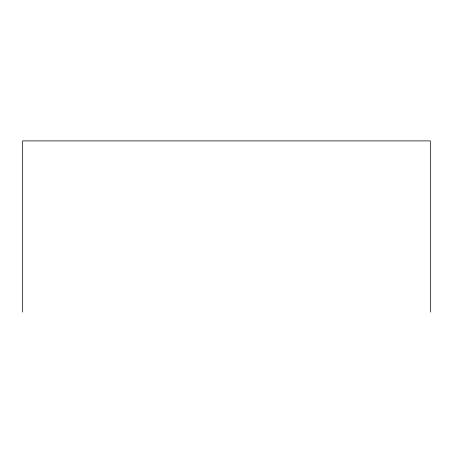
<?xml version="1.0" encoding="UTF-8"?>
<svg xmlns="http://www.w3.org/2000/svg" width="453" height="453" viewBox="0 0 453 453"><rect width="100%" height="100%" fill="white"/><g stroke="black" fill="none" stroke-linecap="round" stroke-linejoin="round"><path stroke-width="0.68" d="M430.35 312.1L430.35 140.9L22.65 140.9L22.65 312.1"/></g></svg>
